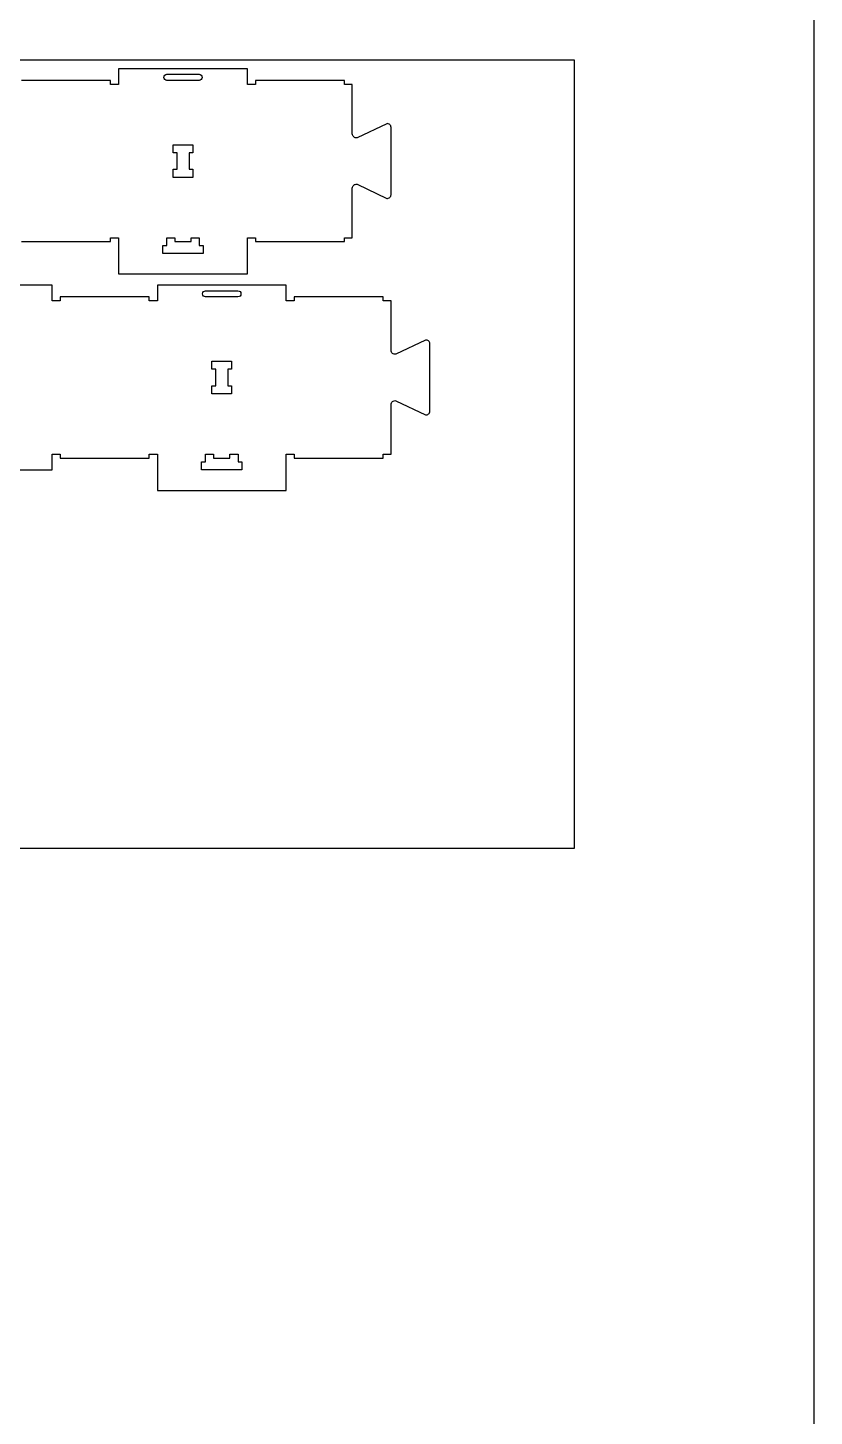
# Model space of a CAD drawing. Extents: x -17068 to -13885, y -27186 to -19593.
# Drawn here: x -15103 to -13885, y -25036 to -22887 of the extents above; entities that cross this region are included whole.
import ezdxf

# ---------------------------------------------------------------- set-up
doc = ezdxf.new("R2010")
doc.units = 0
for name, color, linetype in [('0_SHEET_SPRUCEPLY_2440X122', 1, 'CONTINUOUS'), ('3_ANYTOOL_CUTTHROUGH_INSID', 4, 'CONTINUOUS'), ('4_ANYTOOL_CUTTHROUGH_OUTSI', 5, 'CONTINUOUS'), ('DONOTCUT', 18, 'CONTINUOUS')]:
    doc.layers.add(name, color=color, linetype=linetype)

msp = doc.modelspace()

# ---------------------------------------------------------------- linework, layer by layer
at = {"layer": '0_SHEET_SPRUCEPLY_2440X122'}
msp.add_lwpolyline([(-16696.5, -22936.7), (-16696.5, -24156.7), (-14256.5, -24156.7), (-14256.5, -22936.7)], close=True, dxfattribs=at)
at = {"layer": '3_ANYTOOL_CUTTHROUGH_INSID', "color": 4}
for points in [[(-14887.8, -22958.8), (-14837.8, -22958.8, -1), (-14837.8, -22968.3), (-14887.8, -22968.3, -1)], [(-14827.7, -23293.9), (-14777.7, -23293.9, -1), (-14777.7, -23303.4), (-14827.7, -23303.4, -1)]]:
    msp.add_lwpolyline(points, format="xyb", close=True, dxfattribs=at)
for points in [[(-14872, -23105.8), (-14872, -23080.3), (-14878, -23080.3), (-14878, -23067.8), (-14847.5, -23067.8), (-14847.5, -23080.3), (-14853.5, -23080.3), (-14853.5, -23105.8), (-14847.5, -23105.8), (-14847.5, -23118.3), (-14878, -23118.3), (-14878, -23105.8)], [(-14850, -23217.8), (-14850, -23211.8), (-14837.5, -23211.8), (-14837.5, -23223.8), (-14831.5, -23223.8), (-14831.5, -23236.3), (-14894, -23236.3), (-14894, -23223.8), (-14888, -23223.8), (-14888, -23211.8), (-14875.5, -23211.8), (-14875.5, -23217.8)], [(-14812, -23440.9), (-14812, -23415.4), (-14818, -23415.4), (-14818, -23402.9), (-14787.5, -23402.9), (-14787.5, -23415.4), (-14793.5, -23415.4), (-14793.5, -23440.9), (-14787.5, -23440.9), (-14787.5, -23453.4), (-14818, -23453.4), (-14818, -23440.9)], [(-14790, -23552.9), (-14790, -23546.9), (-14777.5, -23546.9), (-14777.5, -23558.9), (-14771.5, -23558.9), (-14771.5, -23571.4), (-14834, -23571.4), (-14834, -23558.9), (-14828, -23558.9), (-14828, -23546.9), (-14815.5, -23546.9), (-14815.5, -23552.9)]]:
    msp.add_lwpolyline(points, close=True, dxfattribs=at)
at = {"layer": '4_ANYTOOL_CUTTHROUGH_OUTSI', "color": 5}
for points in [[(-15113, -23217.8), (-14975, -23217.8), (-14975, -23211.8), (-14962.5, -23211.8), (-14962.5, -23267.8), (-14763, -23267.8), (-14763, -23211.8), (-14750.5, -23211.8), (-14750.5, -23217.8), (-14612.5, -23217.8), (-14612.5, -23211.8), (-14600.5, -23211.8), (-14600.5, -23135.1), (-14600.5, -23135.1, -0.463455), (-14593.2, -23129), (-14593.2, -23129), (-14593.2, -23129), (-14547.2, -23150.8), (-14547.2, -23150.8, 0.461625), (-14540.5, -23145.2), (-14540.5, -23040.9, 0.461625), (-14547.2, -23035.2), (-14593.2, -23057.1), (-14593.2, -23057.1), (-14593.2, -23057.1, -0.463455), (-14600.5, -23051), (-14600.5, -22974.3), (-14612.5, -22974.3), (-14612.5, -22968.3), (-14750.5, -22968.3), (-14750.5, -22974.3), (-14763, -22974.3), (-14763, -22950.3), (-14962.5, -22950.3), (-14962.5, -22974.3), (-14975, -22974.3), (-14975, -22968.3), (-15113, -22968.3)], [(-15140, -23570.9), (-15065.5, -23570.9), (-15065.5, -23546.9), (-15053, -23546.9), (-15053, -23552.9), (-14915, -23552.9), (-14915, -23546.9), (-14902.5, -23546.9), (-14902.5, -23602.9), (-14703, -23602.9), (-14703, -23546.9), (-14690.5, -23546.9), (-14690.5, -23552.9), (-14552.5, -23552.9), (-14552.5, -23546.9), (-14540.5, -23546.9), (-14540.5, -23470.2), (-14540.5, -23470.2, -0.463455), (-14533.2, -23464.1), (-14533.2, -23464.1), (-14533.1, -23464.1), (-14487.1, -23485.9), (-14487.1, -23485.9, 0.461625), (-14480.5, -23480.3), (-14480.5, -23376, 0.461625), (-14487.1, -23370.4), (-14533.2, -23392.2), (-14533.2, -23392.2), (-14533.2, -23392.2, -0.463455), (-14540.5, -23386.1), (-14540.5, -23309.4), (-14552.5, -23309.4), (-14552.5, -23303.4), (-14690.5, -23303.4), (-14690.5, -23309.4), (-14703, -23309.4), (-14703, -23309.2), (-14703, -23285.4), (-14902.5, -23285.4), (-14902.5, -23309.4), (-14915, -23309.4), (-14915, -23303.4), (-15053, -23303.4), (-15053, -23309.4), (-15065.5, -23309.4), (-15065.5, -23285.4), (-15140, -23285.4)]]:
    msp.add_lwpolyline(points, format="xyb", dxfattribs=at)
at = {"layer": 'DONOTCUT'}
msp.add_lwpolyline([(-17068.2, -27186.1), (-13884.8, -27186.1), (-13884.8, -19592.7), (-17068.2, -19592.7)], close=True, dxfattribs=at)

doc.saveas('drawing.dxf')
